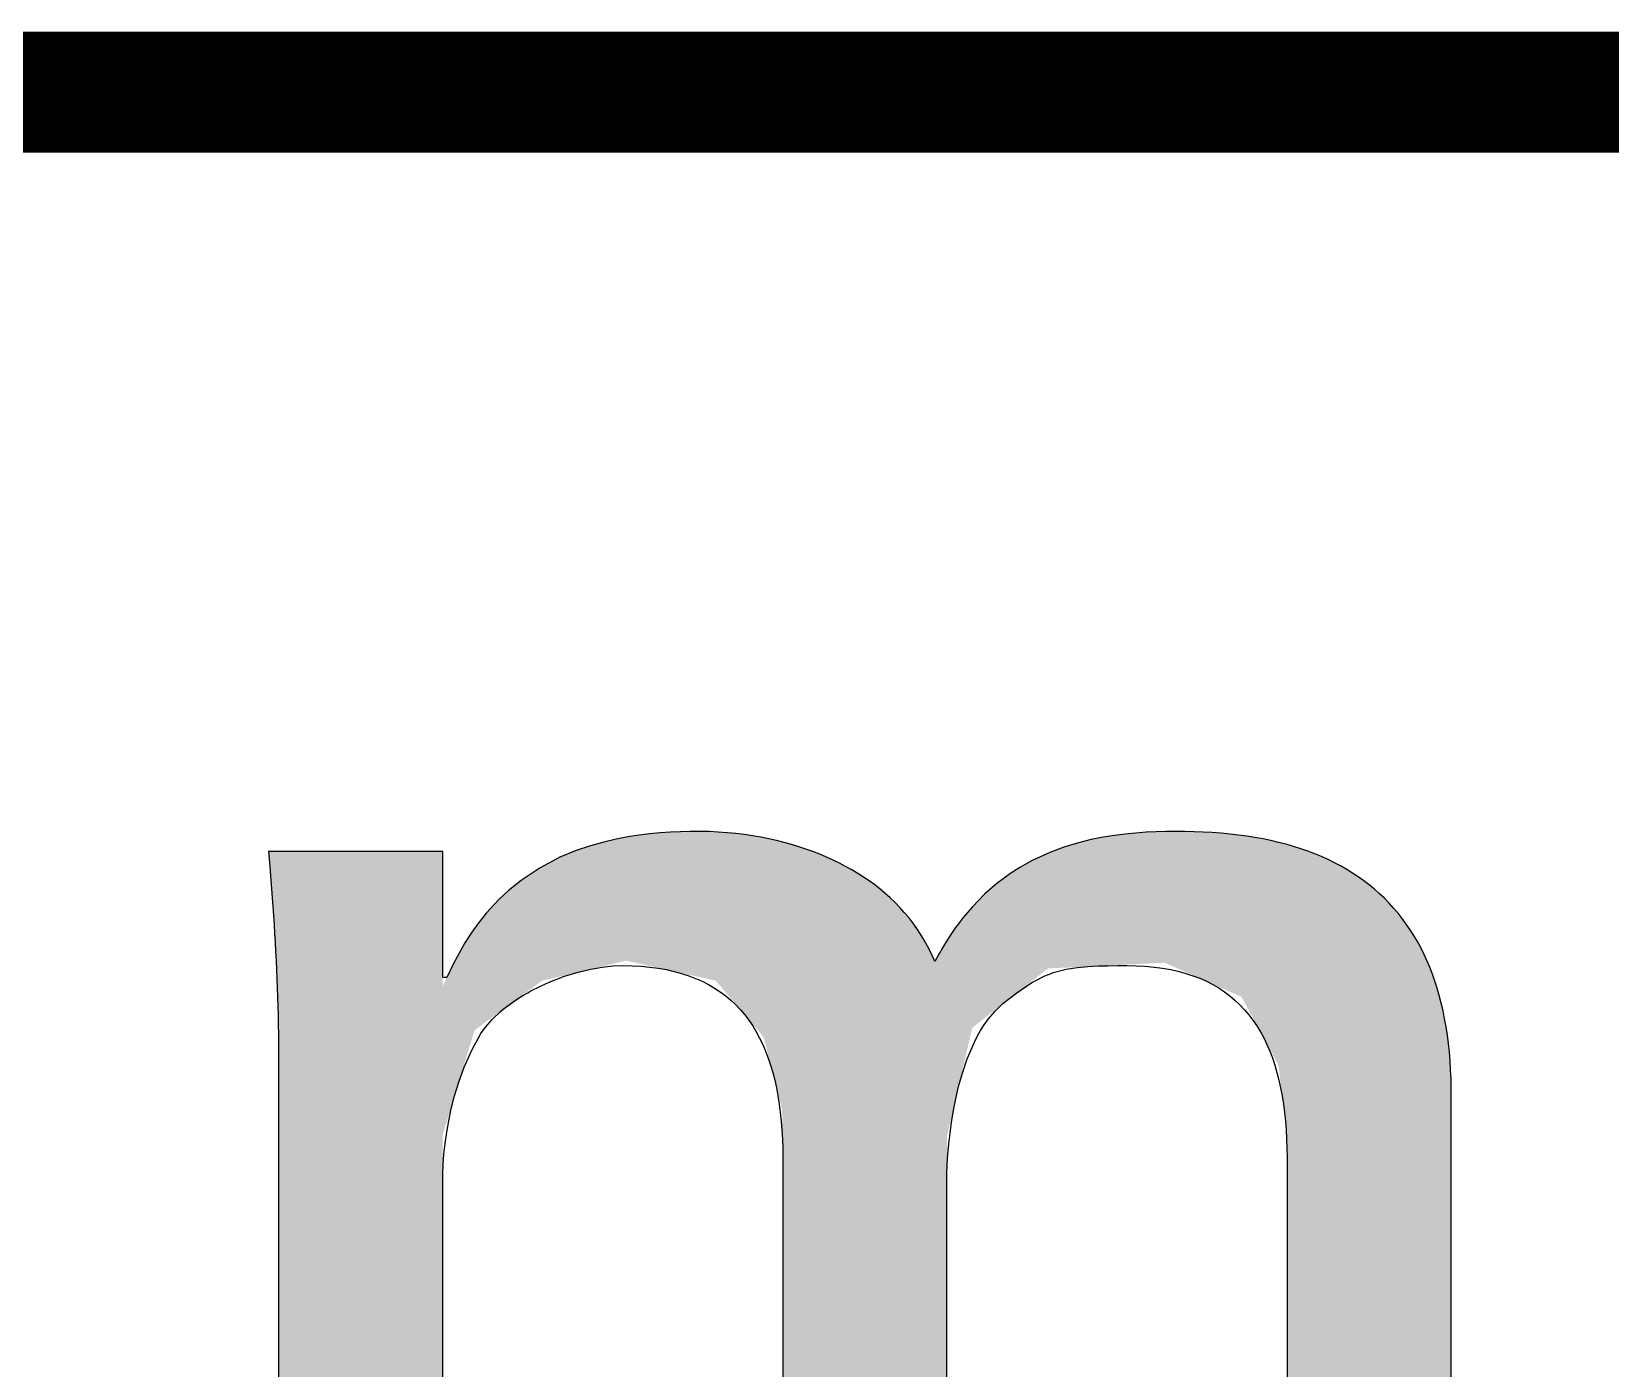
# Model space of a CAD drawing. Header units: millimetres. Extents: x -87 to 210163, y -109 to 148391.
# Drawn here: x 194178 to 199069, y 139438 to 143578 of the extents above; entities that cross this region are included whole.
import ezdxf

# ---------------------------------------------------------------- set-up
doc = ezdxf.new("R2010")
doc.units = ezdxf.units.MM
doc.header["$LTSCALE"] = 50
doc.header["$MEASUREMENT"] = 0
doc.layers.get('0').update_dxf_attribs({"linetype": 'CONTINUOUS'})
doc.layers.add('001dmp-FORM', color=253, linetype='CONTINUOUS')

# ---------------------------------------------------------------- blocks, each defined once
blk = doc.blocks.new('FORM_ELEC_SUKWOO$0$')
at = {"layer": '001dmp-FORM'}
blk.add_hatch(color=253, dxfattribs=at).paths.add_polyline_path([(152422.9, 106165.6), (152814.1, 106165.6), (152814, 108009.3), (152813.6, 108031.5), (152812.7, 108053.3), (152811.4, 108074.6), (152809.6, 108095.6), (152807.5, 108116.1), (152804.9, 108136.1), (152801.9, 108155.8), (152798.4, 108175), (152794.6, 108193.8), (152790.3, 108212.2), (152785.6, 108230.2), (152780.5, 108247.8), (152775, 108264.9), (152769.1, 108281.6), (152762.7, 108298), (152756, 108313.9), (152748.8, 108329.4), (152741.3, 108344.5), (152733.3, 108359.2), (152724.9, 108373.4), (152716.1, 108387.3), (152706.9, 108400.8), (152697.3, 108413.8), (152687.3, 108426.5), (152676.8, 108438.7), (152666, 108450.5), (152654.8, 108462), (152643.2, 108473), (152631.1, 108483.7), (152618.7, 108493.9), (152605.9, 108503.7), (152592.6, 108513.1), (152579, 108522.2), (152565, 108530.8), (152550.6, 108539), (152535.7, 108546.9), (152520.5, 108554.3), (152504.9, 108561.3), (152488.8, 108568), (152472.4, 108574.2), (152455.6, 108580.1), (152438.4, 108585.5), (152420.8, 108590.6), (152402.8, 108595.2), (152384.4, 108599.5), (152365.6, 108603.4), (152346.4, 108606.8), (152326.8, 108609.9), (152306.9, 108612.6), (152286.5, 108615), (152265.8, 108616.9), (152244.7, 108618.5), (152223.3, 108619.7), (152201.4, 108620.5), (152179.3, 108621), (152156.8, 108621.2), (152133.9, 108621), (152110.6, 108620.4), (152086.9, 108619.3), (152062.5, 108617.5), (152037.4, 108615.1), (152011.4, 108611.8), (151984.5, 108607.5), (151956.1, 108601.9), (151926.1, 108594.5), (151893.7, 108584.7), (151857.7, 108571.4), (151815.6, 108552), (151786, 108535.4), (151760.1, 108518.6), (151758.4, 108517.4), (151731.4, 108497.1), (151702.2, 108471.6), (151673.2, 108442), (151650.5, 108415.3), (151639.9, 108401.4), (151633.1, 108392.2), (151618.5, 108370.8), (151606.7, 108352.1), (151599.5, 108339.9), (151596.1, 108334.1), (151594.1, 108330.5), (151583.7, 108311.1), (151581.1, 108317.4), (151574, 108333), (151566.4, 108348.1), (151558.2, 108362.6), (151549.7, 108376.7), (151540.6, 108390.3), (151531.1, 108403.5), (151521.2, 108416.2), (151510.8, 108428.5), (151500, 108440.4), (151488.8, 108451.8), (151477.2, 108462.9), (151465.3, 108473.6), (151452.9, 108483.9), (151440.2, 108493.8), (151427.1, 108503.4), (151413.6, 108512.6), (151399.8, 108521.4), (151385.6, 108529.9), (151371, 108538), (151356.1, 108545.8), (151340.9, 108553.2), (151325.3, 108560.2), (151309.3, 108567), (151293, 108573.3), (151276.4, 108579.3), (151259.4, 108585), (151242, 108590.3), (151224.2, 108595.2), (151206.1, 108599.7), (151187.6, 108603.9), (151168.7, 108607.6), (151149.4, 108611), (151129.6, 108613.9), (151109.4, 108616.3), (151088.8, 108618.3), (151067.6, 108619.8), (151045.9, 108620.8), (151023.6, 108621.2), (151000.8, 108621), (150977.5, 108620.4), (150953.8, 108619.3), (150929.4, 108617.7), (150904.4, 108615.3), (150878.7, 108612.2), (150851.9, 108608.1), (150824, 108602.9), (150794.6, 108596.1), (150763.2, 108587.4), (150728.9, 108575.8), (150690.2, 108559.8), (150642.8, 108535), (150597.5, 108504.8), (150566.8, 108479.8), (150544.6, 108459.1), (150515.2, 108427.1), (150494.8, 108401.6), (150480.3, 108381.3), (150463.9, 108356.1), (150435.5, 108305.1), (150410.8, 108252.8), (150410.8, 108573.4), (149996.5, 108573.4), (150012.1, 108361.7), (150019.9, 108162.8), (150019.9, 108048), (150019.9, 107934.7), (150019.9, 107912.1), (150019.9, 107798.8), (150019.9, 107776.1), (150019.9, 107753.4), (150019.9, 107730.8), (150019.9, 107708.1), (150019.9, 107685.4), (150019.9, 107662.8), (150019.9, 107549.5), (150019.9, 107526.8), (150019.9, 107504.1), (150019.9, 107481.5), (150019.9, 107458.8), (150019.9, 107436.1), (150019.9, 107413.5), (150019.9, 106165.6), (150410.8, 106165.6), (150410.8, 107898.8), (150486.9, 108148.1), (150648.3, 108265.9), (150848.2, 108313.5), (151061.5, 108265.8), (151175.9, 108130.8), (151219.5, 107960.2), (151221.5, 107842.2), (151221.5, 106165.6), (151612.2, 106165.6), (151612.2, 107736.7), (151612.2, 107759.3), (151612.2, 107894.2), (151673, 108154), (151853.2, 108294.9), (152131.1, 108308.6), (152314.3, 108227.2), (152402, 108065.6), (152422.9, 107904.1)])
at = {"layer": '001dmp-FORM', "const_width": 288.5}
blk.add_lwpolyline([(5769.1, 3846.1), (5769.1, 110382.3), (157881.4, 110382.3), (157881.4, 3846.1)], close=True, dxfattribs=at)
at = {"layer": '001dmp-FORM', "color": 253}
for points in [[(149995.8, 108573.4), (149998, 108547.5), (149999.7, 108526.5), (150001.4, 108505.5), (150003, 108484.5), (150004.6, 108463.4), (150006.1, 108442.2), (150007.6, 108421), (150008.9, 108399.7), (150010.2, 108378.4), (150011.5, 108356.9), (150012.6, 108335.4), (150013.7, 108313.9), (150014.7, 108292.2), (150015.7, 108270.5), (150016.5, 108248.7), (150017.3, 108226.8), (150018, 108204.8), (150018.5, 108182.7), (150019, 108160.5), (150019.4, 108138.2), (150019.7, 108115.8), (150019.8, 108093.3), (150019.9, 108072.7), (150019.9, 108048), (150019.9, 108025.4), (150019.9, 108002.7), (150019.9, 107980.1), (150019.9, 107957.4), (150019.9, 107934.7), (150019.9, 107912.1), (150019.9, 107889.4), (150019.9, 107866.7), (150019.9, 107844.1), (150019.9, 107821.4), (150019.9, 107798.8), (150019.9, 107776.1), (150019.9, 107753.4), (150019.9, 107730.8), (150019.9, 107708.1), (150019.9, 107685.4), (150019.9, 107662.8), (150019.9, 107640.1), (150019.9, 107617.4), (150019.9, 107594.8), (150019.9, 107572.1), (150019.9, 107549.5), (150019.9, 107526.8), (150019.9, 107504.1), (150019.9, 107481.5), (150019.9, 107458.8), (150019.9, 107436.1), (150019.9, 107413.5), (150019.9, 106165.6)], [(150410.8, 106165.6), (150410.8, 107713.8), (150410.8, 107736.4), (150410.8, 107759.1), (150410.8, 107786.5), (150411.1, 107804.7), (150412.1, 107828.4), (150413.9, 107852.9), (150416.6, 107878.2), (150420.3, 107904.6), (150425.1, 107932), (150431.2, 107960.8), (150439, 107991.3), (150449, 108023.9), (150462, 108059.6), (150480, 108100.2), (150501.3, 108139.6), (150512.5, 108155.4), (150529.2, 108174.4), (150548.2, 108192.2), (150554.7, 108197.6), (150586.6, 108220.9), (150601.4, 108230.2), (150613.6, 108237.2), (150621.2, 108241.4), (150644.1, 108253), (150664.7, 108262.3), (150701.4, 108276.3), (150734, 108286.3), (150763.8, 108293.4), (150791.2, 108298.1), (150816.5, 108300.8), (150840, 108301.6), (150862.3, 108301.2), (150883.8, 108300.1), (150904.6, 108298.2), (150924.6, 108295.5), (150943.8, 108292.1), (150962.3, 108288), (150980.1, 108283.1), (150997.2, 108277.5), (151013.6, 108271.2), (151029.3, 108264.3), (151044.3, 108256.6), (151058.6, 108248.2), (151072.2, 108239.2), (151085.2, 108229.5), (151097.5, 108219.2), (151109.2, 108208.2), (151120.2, 108196.5), (151130.6, 108184.3), (151140.4, 108171.4), (151149.5, 108157.9), (151158.1, 108143.8), (151166.1, 108129.1), (151173.4, 108113.8), (151180.3, 108097.9), (151186.5, 108081.5), (151192.2, 108064.5), (151197.3, 108047), (151201.9, 108029), (151206, 108010.4), (151209.6, 107991.3), (151212.7, 107971.7), (151215.3, 107951.6), (151217.4, 107931.1), (151219, 107910.1), (151220.3, 107888.6), (151221, 107866.8), (151221.4, 107844.5), (151221.5, 107821.9), (151221.5, 107799.2), (151221.5, 106165.6)], [(151612.2, 106165.6), (151612.2, 107736.7), (151612.2, 107759.3), (151612.2, 107782), (151612.4, 107804.9), (151613.3, 107828.5), (151614.8, 107852.6), (151617, 107877.4), (151619.8, 107902.9), (151623.3, 107929.1), (151627.8, 107956.2), (151633.3, 107984.4), (151640.3, 108014), (151649.1, 108045.5), (151660.8, 108079.9), (151677.9, 108119.7), (151684.6, 108132.8), (151692.7, 108147), (151701.3, 108160.6), (151711.5, 108174.7), (151727.2, 108193.3), (151745.9, 108211.1), (151778.6, 108236.6), (151799.2, 108251.1), (151815, 108261.1), (151822.4, 108265.4), (151845.5, 108277), (151860.6, 108283.1), (151865.8, 108284.9), (151896.7, 108293.1), (151923.6, 108297.4), (151948.5, 108299.6), (151972.4, 108300.8), (151995.6, 108301.4), (152018.5, 108301.6), (152041.2, 108301.6), (152063.5, 108301.3), (152085, 108300.1), (152105.8, 108298.2), (152125.8, 108295.6), (152145, 108292.2), (152163.6, 108288.1), (152181.4, 108283.2), (152198.5, 108277.6), (152214.9, 108271.4), (152230.6, 108264.4), (152245.6, 108256.7), (152259.9, 108248.4), (152273.5, 108239.4), (152286.5, 108229.7), (152298.8, 108219.3), (152310.5, 108208.3), (152321.5, 108196.7), (152331.9, 108184.5), (152341.7, 108171.6), (152350.9, 108158.1), (152359.5, 108144), (152367.4, 108129.3), (152374.8, 108114), (152381.6, 108098.2), (152387.9, 108081.7), (152393.6, 108064.8), (152398.7, 108047.3), (152403.3, 108029.2), (152407.4, 108010.6), (152411, 107991.6), (152414.1, 107972), (152416.7, 107951.9), (152418.8, 107931.4), (152420.5, 107910.4), (152421.7, 107888.9), (152422.5, 107867.1), (152422.9, 107844.8), (152422.9, 106165.6)], [(152814.1, 106165.6), (152814, 108009.3), (152813.6, 108031.5), (152812.7, 108053.3), (152811.4, 108074.6), (152809.6, 108095.6), (152807.5, 108116.1), (152804.9, 108136.1), (152801.9, 108155.8), (152798.4, 108175), (152794.6, 108193.8), (152790.3, 108212.2), (152785.6, 108230.2), (152780.5, 108247.8), (152775, 108264.9), (152769.1, 108281.6), (152762.7, 108298), (152756, 108313.9), (152748.8, 108329.4), (152741.3, 108344.5), (152733.3, 108359.2), (152724.9, 108373.4), (152716.1, 108387.3), (152706.9, 108400.8), (152697.3, 108413.8), (152687.3, 108426.5), (152676.8, 108438.7), (152666, 108450.5), (152654.8, 108462), (152643.2, 108473), (152631.1, 108483.7), (152618.7, 108493.9), (152605.9, 108503.7), (152592.6, 108513.1), (152579, 108522.2), (152565, 108530.8), (152550.6, 108539), (152535.7, 108546.9), (152520.5, 108554.3), (152504.9, 108561.3), (152488.8, 108568), (152472.4, 108574.2), (152455.6, 108580.1), (152438.4, 108585.5), (152420.8, 108590.6), (152402.8, 108595.2), (152384.4, 108599.5), (152365.6, 108603.4), (152346.4, 108606.8), (152326.8, 108609.9), (152306.9, 108612.6), (152286.5, 108615), (152265.8, 108616.9), (152244.7, 108618.5), (152223.3, 108619.7), (152201.4, 108620.5), (152179.3, 108621), (152156.8, 108621.2), (152133.9, 108621), (152110.6, 108620.4), (152086.9, 108619.3), (152062.5, 108617.5), (152037.4, 108615.1), (152011.4, 108611.8), (151984.5, 108607.5), (151956.1, 108601.9), (151926.1, 108594.5), (151893.7, 108584.7), (151857.7, 108571.4), (151815.6, 108552), (151786, 108535.4), (151760.1, 108518.6), (151758.4, 108517.4), (151731.4, 108497.1), (151702.2, 108471.6), (151673.2, 108442), (151650.5, 108415.3), (151639.9, 108401.4), (151633.1, 108392.2), (151618.5, 108370.8), (151606.7, 108352.1), (151599.5, 108339.9), (151596.1, 108334.1), (151594.1, 108330.5), (151583.7, 108311.1), (151581.1, 108317.4), (151574, 108333), (151566.4, 108348.1), (151558.2, 108362.6), (151549.7, 108376.7), (151540.6, 108390.3), (151531.1, 108403.5), (151521.2, 108416.2), (151510.8, 108428.5), (151500, 108440.4), (151488.8, 108451.8), (151477.2, 108462.9), (151465.3, 108473.6), (151452.9, 108483.9), (151440.2, 108493.8), (151427.1, 108503.4), (151413.6, 108512.6), (151399.8, 108521.4), (151385.6, 108529.9), (151371, 108538), (151356.1, 108545.8), (151340.9, 108553.2), (151325.3, 108560.2), (151309.3, 108567), (151293, 108573.3), (151276.4, 108579.3), (151259.4, 108585), (151242, 108590.3), (151224.2, 108595.2), (151206.1, 108599.7), (151187.6, 108603.9), (151168.7, 108607.6), (151149.4, 108611), (151129.6, 108613.9), (151109.4, 108616.3), (151088.8, 108618.3), (151067.6, 108619.8), (151045.9, 108620.8), (151023.6, 108621.2), (151000.8, 108621), (150977.5, 108620.4), (150953.8, 108619.3), (150929.4, 108617.7), (150904.4, 108615.3), (150878.7, 108612.2), (150851.9, 108608.1), (150824, 108602.9), (150794.6, 108596.1), (150763.2, 108587.4), (150728.9, 108575.8), (150690.2, 108559.8), (150642.8, 108535), (150597.5, 108504.8), (150566.8, 108479.8), (150544.6, 108459.1), (150515.2, 108427.1), (150494.8, 108401.6), (150480.3, 108381.3), (150463.9, 108356.1), (150435.5, 108305.1), (150420.4, 108273), (150410.8, 108273), (150410.8, 108573.4), (149995.8, 108573.4)]]:
    blk.add_lwpolyline(points, dxfattribs=at)
blk = doc.blocks.new('FORM_ELEC_SUKWOO')
at = {"layer": '001dmp-FORM'}
blk.add_blockref('FORM_ELEC_SUKWOO$0$', (12.1, -1), dxfattribs=at)

msp = doc.modelspace()

# ---------------------------------------------------------------- block references
at = {"color": 4, "xscale": 1.300026812119367, "yscale": 1.300026812119367, "zscale": 1.300026812119367}
msp.add_blockref('FORM_ELEC_SUKWOO', (-102.6, -108), dxfattribs=at)

doc.saveas('drawing.dxf')
